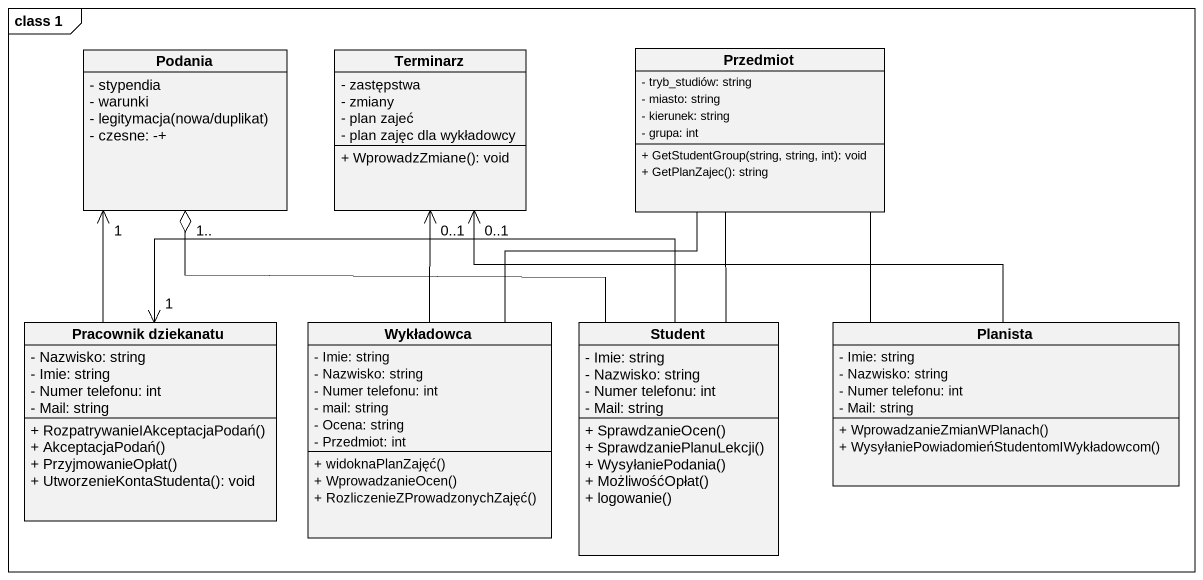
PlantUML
@startuml
mainframe class 1
hide circle
hide empty members
skinparam classAttributeIconSize 0
class Podania {
  - stypendia
  - warunki
  {field} - legitymacja(nowa/duplikat)
  - czesne: -+
}
class Terminarz {
  - zastępstwa
  - zmiany
  - plan zajeć
  - plan zajęc dla wykładowcy
  + WprowadzZmiane(): void
}
class Przedmiot {
  - tryb_studiów: string
  - miasto: string
  - kierunek: string
  - grupa: int
  + GetStudentGroup(string, string, int): void
  + GetPlanZajec(): string
}
class "Pracownik dziekanatu" as Pracownik_dziekanatu {
  - Nazwisko: string
  - Imie: string
  - Numer telefonu: int
  - Mail: string
  + RozpatrywanieIAkceptacjaPodań()
  + AkceptacjaPodań()
  + PrzyjmowanieOpłat()
  + UtworzenieKontaStudenta(): void
}
class Wykładowca {
  - Imie: string
  - Nazwisko: string
  - Numer telefonu: int
  - mail: string
  - Ocena: string
  - Przedmiot: int
  + widoknaPlanZajęć()
  + WprowadzanieOcen()
  + RozliczenieZProwadzonychZajęć()
}
class Student {
  - Imie: string
  - Nazwisko: string
  - Numer telefonu: int
  - Mail: string
  + SprawdzanieOcen()
  + SprawdzaniePlanuLekcji()
  + WysyłaniePodania()
  + MożliwośćOpłat()
  + logowanie()
}
class Planista {
  - Imie: string
  - Nazwisko: string
  - Numer telefonu: int
  - Mail: string
  + WprowadzanieZmianWPlanach()
  + WysyłaniePowiadomieńStudentomIWykładowcom()
}
Przedmiot -- Wykładowca
Przedmiot -- Student
Przedmiot -- Planista
Pracownik_dziekanatu -up-> "1" Podania
Wykładowca -up-> "0..1" Terminarz
Student -up-o "1.." Podania
Student -left-> "1" Pracownik_dziekanatu
Planista -left-> "0..1" Terminarz
@enduml
